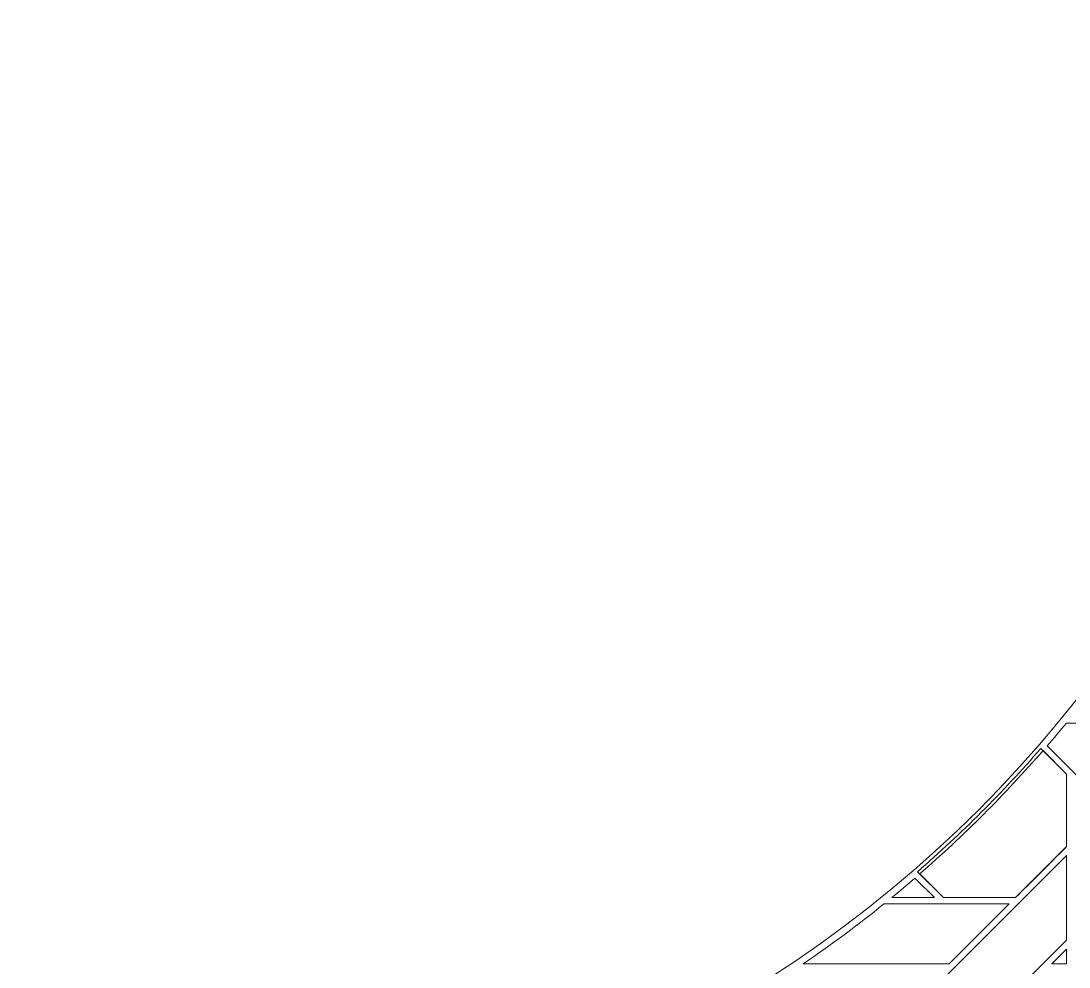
# Model space of a CAD drawing. Header units: inches. Extents: x 6.4 to 18.4, y 3.1 to 15.1.
# Drawn here: x 12.154 to 14.998, y 6.298 to 8.866 of the extents above; entities that cross this region are included whole.
import ezdxf

# ---------------------------------------------------------------- set-up
doc = ezdxf.new("R2010")
doc.units = ezdxf.units.IN
doc.header["$MEASUREMENT"] = 0
doc.layers.add('Design', color=7, linetype='Continuous', lineweight=0)

msp = doc.modelspace()

# ---------------------------------------------------------------- linework, layer by layer
at = {"layer": 'Design'}
for points, knots in [([(12.3829, 15.0948), (9.0691, 15.0948), (6.3829, 12.4085), (6.3829, 9.0948), (6.3829, 5.7811), (9.0691, 3.0948), (12.3829, 3.0948), (15.6966, 3.0948), (18.3829, 5.7811), (18.3829, 9.0948), (18.3829, 12.4085), (15.6966, 15.0948), (12.3829, 15.0948)], [0, 0, 0, 0, 1, 1, 1, 2, 2, 2, 3, 3, 3, 4, 4, 4, 4]), ([(12.3829, 14.3629), (9.4733, 14.3629), (7.1147, 12.0043), (7.1147, 9.0948), (7.1147, 6.1852), (9.4733, 3.8266), (12.3829, 3.8266), (15.2924, 3.8266), (17.651, 6.1852), (17.651, 9.0948), (17.651, 12.0043), (15.2924, 14.3629), (12.3829, 14.3629)], [0, 0, 0, 0, 1, 1, 1, 2, 2, 2, 3, 3, 3, 4, 4, 4, 4]), ([(15.7362, 9.0948), (15.7362, 7.2457), (14.2319, 5.7414), (12.3829, 5.7414), (10.5338, 5.7414), (9.0295, 7.2457), (9.0295, 9.0948), (9.0295, 10.9438), (10.5338, 12.4481), (12.3829, 12.4481), (14.2319, 12.4481), (15.7362, 10.9438), (15.7362, 9.0948)], [0, 0, 0, 0, 1, 1, 1, 2, 2, 2, 3, 3, 3, 4, 4, 4, 4]), ([(15.3506, 6.4862), (15.3506, 6.4862), (14.9388, 6.8981), (14.9388, 6.8981), (14.9564, 6.9185), (14.9738, 6.9391), (14.9909, 6.9599), (14.9909, 6.9599), (15.1079, 6.9599), (15.1079, 6.9599), (15.1079, 6.9599), (15.5816, 6.4862), (15.5816, 6.4862), (15.5816, 6.4862), (15.3506, 6.4862), (15.3506, 6.4862)], [0, 0, 0, 0, 1, 1, 1, 2, 2, 2, 3, 3, 3, 4, 4, 4, 5, 5, 5, 5]), ([(14.9915, 6.8211), (14.9915, 6.8211), (14.9915, 6.6249), (14.9915, 6.6249), (14.9737, 6.607), (14.8618, 6.4952), (14.8528, 6.4862), (14.8528, 6.4862), (14.6571, 6.4862), (14.6571, 6.4862), (14.6571, 6.4862), (14.5869, 6.5564), (14.5869, 6.5564), (14.7061, 6.66), (14.8179, 6.7719), (14.9215, 6.8911), (14.9215, 6.8911), (14.9915, 6.8211), (14.9915, 6.8211)], [0, 0, 0, 0, 1, 1, 1, 2, 2, 2, 3, 3, 3, 4, 4, 4, 5, 5, 5, 6, 6, 6, 6]), ([(14.9915, 6.6249), (14.9731, 6.6063), (14.8613, 6.4947), (14.8528, 6.4862), (14.8528, 6.4862), (14.6571, 6.4862), (14.6571, 6.4862), (14.6571, 6.4862), (14.5928, 6.5505), (14.5928, 6.5505), (14.652, 6.6021), (14.7098, 6.6558), (14.7658, 6.7118), (14.822, 6.768), (14.8758, 6.8258), (14.9275, 6.8852), (14.9275, 6.8852), (14.9915, 6.8211), (14.9915, 6.8211), (14.9915, 6.8211), (14.9915, 6.6249), (14.9915, 6.6249)], [0, 0, 0, 0, 1, 1, 1, 2, 2, 2, 3, 3, 3, 4, 4, 4, 5, 5, 5, 6, 6, 6, 7, 7, 7, 7]), ([(14.9915, 6.3705), (14.9915, 6.3705), (14.5179, 5.8968), (14.5179, 5.8968), (14.5179, 5.8968), (14.5179, 6.1269), (14.5179, 6.1269), (14.5179, 6.1269), (14.9915, 6.6005), (14.9915, 6.6005), (14.9915, 6.6005), (14.9915, 6.3705), (14.9915, 6.3705)], [0, 0, 0, 0, 1, 1, 1, 2, 2, 2, 3, 3, 3, 4, 4, 4, 4]), ([(14.5799, 6.5391), (14.5799, 6.5391), (14.6329, 6.4862), (14.6329, 6.4862), (14.6329, 6.4862), (14.5171, 6.4862), (14.5171, 6.4862), (14.5382, 6.5036), (14.5592, 6.5212), (14.5799, 6.5391)], [0, 0, 0, 0, 1, 1, 1, 2, 2, 2, 3, 3, 3, 3]), ([(14.2766, 6.3063), (14.3515, 6.3574), (14.4245, 6.4116), (14.4956, 6.469), (14.4956, 6.469), (14.8357, 6.469), (14.8357, 6.469), (14.8357, 6.469), (14.673, 6.3063), (14.673, 6.3063), (14.673, 6.3063), (14.2766, 6.3063), (14.2766, 6.3063)], [0, 0, 0, 0, 1, 1, 1, 2, 2, 2, 3, 3, 3, 4, 4, 4, 4]), ([(14.9517, 6.3063), (14.9517, 6.3063), (14.9915, 6.3461), (14.9915, 6.3461), (14.9915, 6.3461), (14.9915, 6.3063), (14.9915, 6.3063), (14.9915, 6.3063), (14.9517, 6.3063), (14.9517, 6.3063)], [0, 0, 0, 0, 1, 1, 1, 2, 2, 2, 3, 3, 3, 3])]:
    msp.add_open_spline(points, degree=3, knots=knots, dxfattribs=at)

doc.saveas('drawing.dxf')
